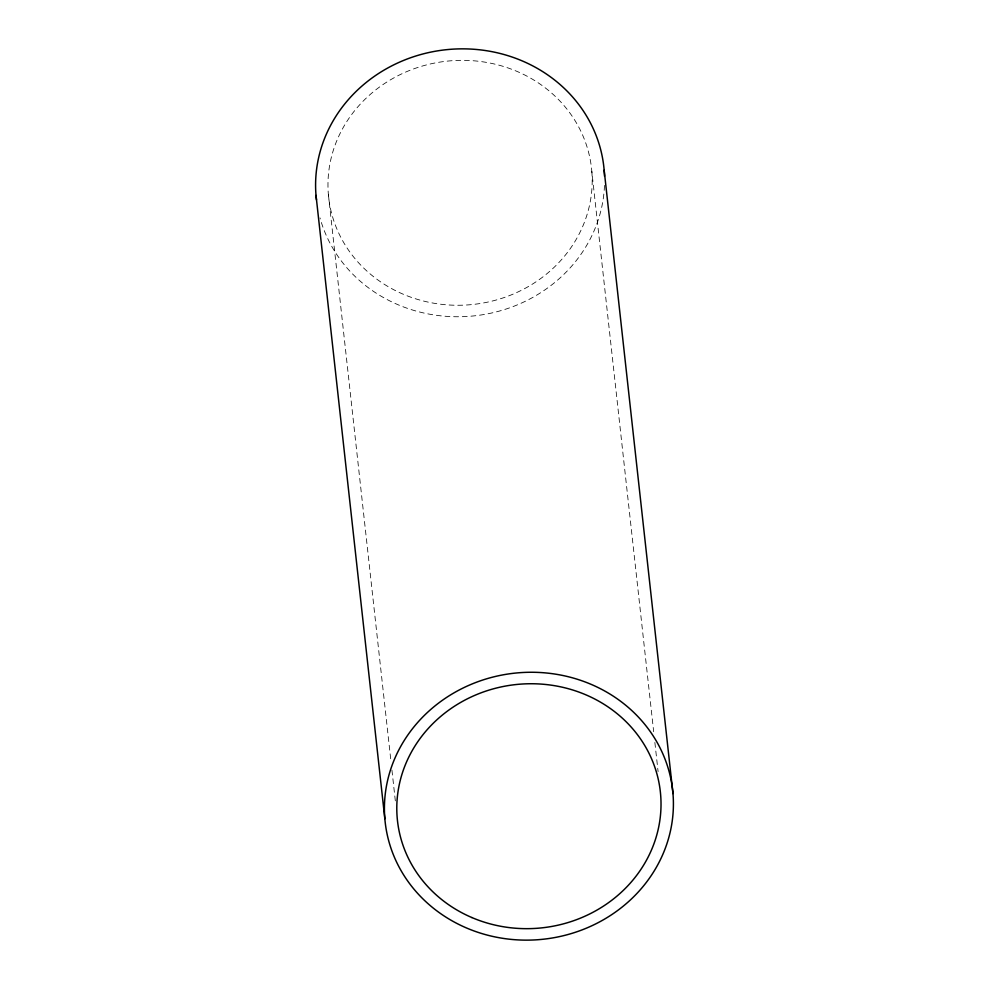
<?xml version="1.0" encoding="UTF-8"?>
<svg xmlns="http://www.w3.org/2000/svg" width="989" height="989" viewBox="0 0 989 989"><rect width="100%" height="100%" fill="white"/><g stroke="black" fill="none" stroke-linecap="round" stroke-linejoin="round"><path stroke-width="0.74" stroke-dasharray="4.95 3.71" d="M591.805 171.27A132.229 122.339 -6.3 0 1 403.067 294.153A132.229 122.339 -6.3 0 1 385.389 82.977A132.229 122.339 -6.3 0 1 591.805 171.27L653.68 731.712M654.866 742.455L658.093 771.63M328.373 194.339L390.915 760.924M391.941 770.134L395.662 803.921M604.489 185.4A144.629 133.812 -6.3 0 1 475.375 315.738A144.629 133.812 -6.3 0 1 320.016 217.914"/><path stroke-width="1.48" d="M604.155 170.182L672.977 793.586A144.629 133.812 -6.3 0 1 466.548 927.991A144.629 133.812 -6.3 0 1 447.213 697.022A144.629 133.812 -6.3 0 1 672.977 793.586M316.023 195.414L384.845 818.818M316.48 199.926A144.629 133.812 -6.3 0 1 449.735 49.376A144.629 133.812 -6.3 0 1 604.514 176.227M471.889 917.557A132.229 122.339 -6.3 0 0 660.627 794.661A132.229 122.339 -6.3 0 0 454.211 706.381A132.229 122.339 -6.3 0 0 471.889 917.557"/></g></svg>
